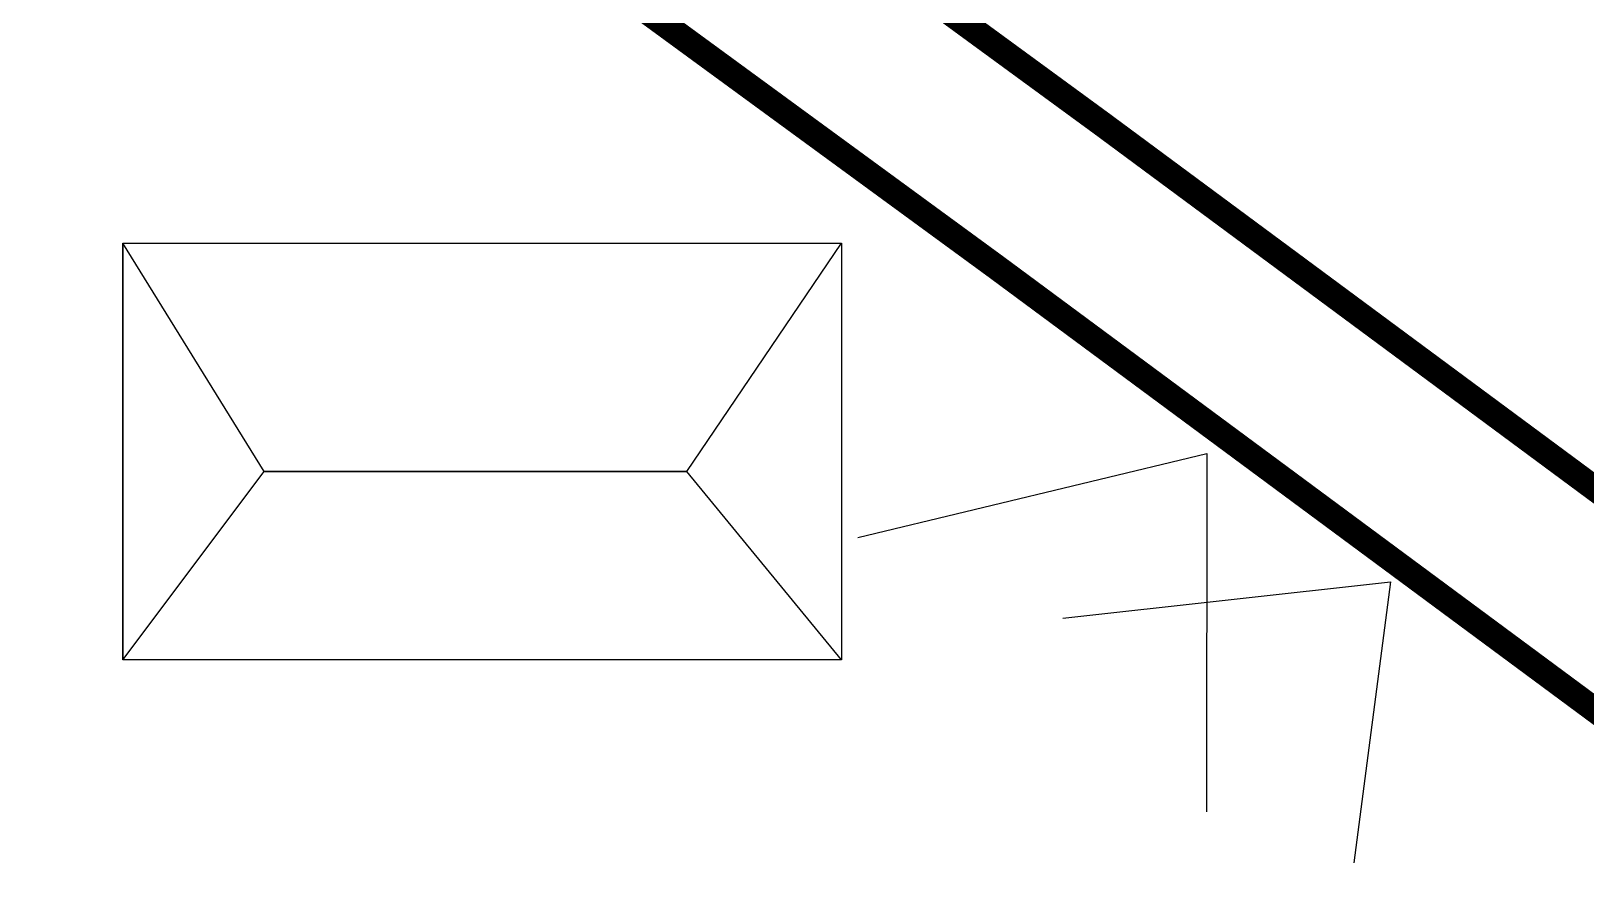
# Model space of a CAD drawing. Header units: inches. Extents: x -340059099 to 1458168, y 1119167 to 1294232938.
# Drawn here: x 458241 to 458853, y 2619246 to 2619582 of the extents above; entities that cross this region are included whole.
import ezdxf

# ---------------------------------------------------------------- set-up
doc = ezdxf.new("R2010")
doc.units = ezdxf.units.IN
doc.header["$MEASUREMENT"] = 0
doc.layers.add('BUILDING', color=5, linetype='Continuous', lineweight=15)
doc.layers.add('Text', color=7, linetype='Continuous')

msp = doc.modelspace()

# ---------------------------------------------------------------- linework, layer by layer
at = {"layer": 'BUILDING', "const_width": 10}
for points in [[(458297.54, 2619812.35), (458662.24, 2619545.68), (458903.01, 2619367.58), (459122.77, 2619209.5), (459338.6, 2619087.24), (459349.82, 2619010.67), (459336.36, 2618890.29), (459329.63, 2618823.15), (459352.06, 2618793.47), (459440.08, 2618772.5), (459516.05, 2618754.4), (459641.9, 2618788.05), (459654.79, 2618828.33), (459695.16, 2618863.43), (459740.01, 2618878.98)], [(458256.22, 2619755.85), (458620.76, 2619489.28), (458861.75, 2619311.02), (459084.97, 2619150.46), (459274.31, 2619043.21), (459279.25, 2619009.47), (459266.75, 2618897.67), (459257.25, 2618802.84), (459311.37, 2618731.2), (459423.86, 2618704.41), (459517.04, 2618682.21), (459696.91, 2618730.3), (459715.5, 2618788.35)]]:
    msp.add_lwpolyline(points, dxfattribs=at)
at = {"layer": 'Text'}
msp.add_lwpolyline([(458276.86, 2619498.83), (458559.72, 2619498.83), (458559.72, 2619334.92), (458276.86, 2619334.92)], close=True, dxfattribs=at)
msp.add_lwpolyline([(458498.85, 2619409), (458559.72, 2619498.83), (458559.72, 2619334.92), (458498.85, 2619409), (458332.5, 2619409), (458276.86, 2619498.83), (458276.86, 2619334.92), (458332.5, 2619409)], dxfattribs=at)
at = {"layer": 'Text', "color": 5, "lineweight": 25}
for points in [[(458566.15, 2619382.98), (458703.5, 2619416.02), (458703.31, 2619275.08)], [(458646.76, 2619351.23), (458775.66, 2619365.53), (458761.26, 2619255.04)]]:
    msp.add_lwpolyline(points, dxfattribs=at)
at = {"layer": 'Text', "color": 6}
msp.add_lwpolyline([(458332.5, 2619409), (458498.85, 2619409)], dxfattribs=at)
at = {"layer": 'Text', "color": 1}
msp.add_circle((469844, 2616428.5), 81808.03, dxfattribs=at)

doc.saveas('drawing.dxf')
